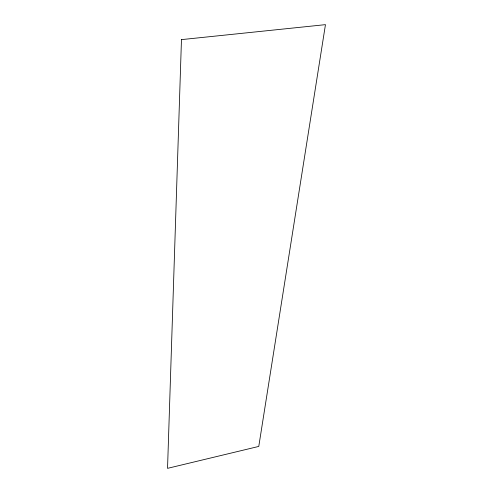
<?xml version="1.0" encoding="UTF-8"?>
<svg xmlns="http://www.w3.org/2000/svg" width="493" height="493" viewBox="0 0 493 493"><rect width="100%" height="100%" fill="white"/><g stroke="black" fill="none" stroke-linecap="round" stroke-linejoin="round"><path stroke-width="0.74" d="M181.467 39.619L167.54 468.35L258.776 446.424L325.46 24.65L181.467 39.619"/></g></svg>
